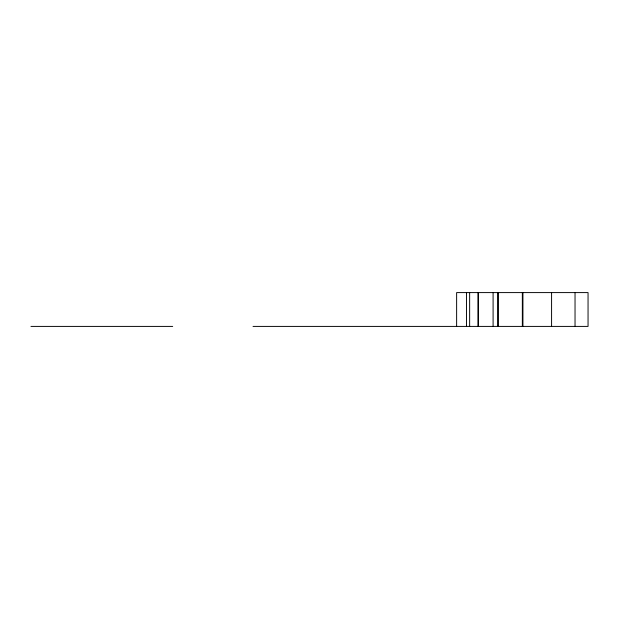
<?xml version="1.0" encoding="UTF-8"?>
<svg xmlns="http://www.w3.org/2000/svg" width="619" height="619" viewBox="0 0 619 619"><rect width="100%" height="100%" fill="white"/><g stroke="black" fill="none" stroke-linecap="round" stroke-linejoin="round"><path stroke-width="0.93" d="M466.471 326.406L466.471 292.594M30.95 326.406L172.693 326.406M253.024 326.406L588.05 326.406L588.05 292.594L456.629 292.594L456.629 326.406M575.036 292.594L575.036 326.406M551.583 292.594L551.583 326.406M522.931 292.594L522.931 326.406M522.343 292.594L522.343 326.406M498.272 292.594L498.272 326.406M497.738 292.594L497.738 326.406M493.095 292.594L493.095 326.406M478.379 292.594L478.379 326.406M478.007 292.594L478.007 326.406M469.643 292.594L469.643 326.406"/></g></svg>
